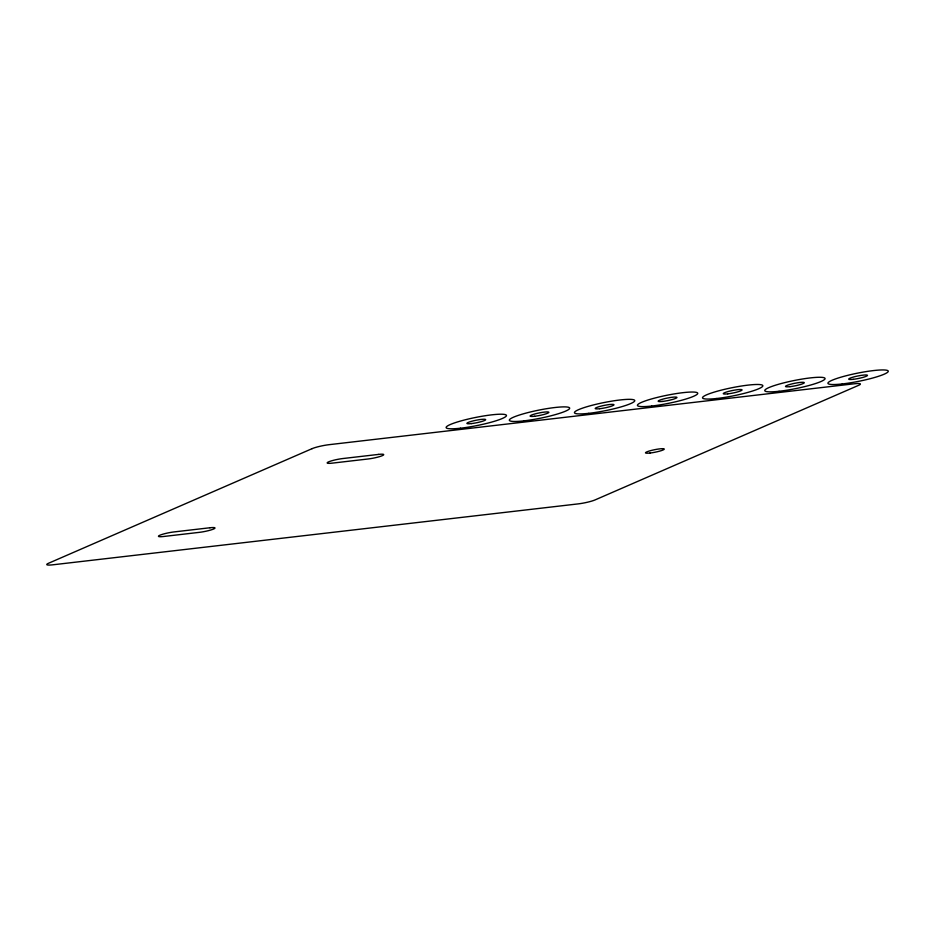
<?xml version="1.0" encoding="UTF-8"?>
<svg xmlns="http://www.w3.org/2000/svg" width="935" height="935" viewBox="0 0 935 935"><rect width="100%" height="100%" fill="white"/><g stroke="black" fill="none" stroke-linecap="round" stroke-linejoin="round"><path stroke-width="1.4" d="M312.056 448.671L48.468 563.291A12.728 1.706 -11.4 0 0 52.909 564.798L578.017 503.907A12.728 1.706 -11.4 0 0 595.104 499.909L858.692 385.29A12.728 1.706 -11.4 0 0 854.251 383.782L329.143 444.674A12.728 1.706 -11.4 0 0 312.056 448.671M378.652 454.398L342.783 458.547A10.612 1.426 -11.4 0 0 328.536 461.89A10.612 1.426 -11.4 0 0 332.241 463.141L368.109 458.98A10.612 1.426 -11.4 0 0 382.345 455.649A10.612 1.426 -11.4 0 0 378.652 454.398M209.931 527.761L174.062 531.922A10.612 1.426 -11.4 0 0 159.827 535.252A10.612 1.426 -11.4 0 0 163.52 536.503L199.389 532.342A10.612 1.426 -11.4 0 0 213.624 529.011A10.612 1.426 -11.4 0 0 209.931 527.761M460.429 428.218A30.738 4.114 -11.4 0 0 506.443 415.678A30.738 4.114 -11.4 0 0 462.077 420.621A30.738 4.114 -11.4 0 0 460.429 428.218M471.38 423.59A9.549 1.274 -11.4 0 0 485.674 419.686A9.549 1.274 -11.4 0 0 471.894 421.229A9.549 1.274 -11.4 0 0 471.38 423.59M588.734 413.34A30.738 4.114 -11.4 0 0 634.748 400.799A30.738 4.114 -11.4 0 0 590.394 405.743A30.738 4.114 -11.4 0 0 588.734 413.34M599.686 408.712A9.549 1.274 -11.4 0 0 613.979 404.808A9.549 1.274 -11.4 0 0 600.2 406.351A9.549 1.274 -11.4 0 0 599.686 408.712M534.586 416.262A9.549 1.274 -11.4 0 0 548.88 412.358A9.549 1.274 -11.4 0 0 535.1 413.901A9.549 1.274 -11.4 0 0 534.586 416.262M523.635 420.89A30.738 4.114 -11.4 0 0 569.649 408.35A30.738 4.114 -11.4 0 0 525.283 413.293A30.738 4.114 -11.4 0 0 523.635 420.89M651.707 406.035A30.738 4.114 -11.4 0 0 697.72 393.495A30.738 4.114 -11.4 0 0 653.366 398.439A30.738 4.114 -11.4 0 0 651.707 406.035M662.658 401.407A9.549 1.274 -11.4 0 0 676.952 397.515A9.549 1.274 -11.4 0 0 663.172 399.046A9.549 1.274 -11.4 0 0 662.658 401.407M727.769 393.857A9.549 1.274 -11.4 0 0 742.063 389.965A9.549 1.274 -11.4 0 0 728.283 391.496A9.549 1.274 -11.4 0 0 727.769 393.857M716.806 398.485A30.738 4.114 -11.4 0 0 762.831 385.945A30.738 4.114 -11.4 0 0 718.466 390.888A30.738 4.114 -11.4 0 0 716.806 398.485M779.042 391.274A30.738 4.114 -11.4 0 0 825.056 378.733A30.738 4.114 -11.4 0 0 780.702 383.677A30.738 4.114 -11.4 0 0 779.042 391.274M789.993 386.646A9.549 1.274 -11.4 0 0 804.287 382.742A9.549 1.274 -11.4 0 0 790.507 384.285A9.549 1.274 -11.4 0 0 789.993 386.646M853.188 379.318A9.549 1.274 -11.4 0 0 867.481 375.426A9.549 1.274 -11.4 0 0 853.702 376.957A9.549 1.274 -11.4 0 0 853.188 379.318M842.236 383.946A30.738 4.114 -11.4 0 0 888.25 371.405A30.738 4.114 -11.4 0 0 843.884 376.349A30.738 4.114 -11.4 0 0 842.236 383.946M649.977 453.031A9.549 1.274 -11.4 0 0 664.271 449.139A9.549 1.274 -11.4 0 0 650.491 450.67A9.549 1.274 -11.4 0 0 649.977 453.031"/></g></svg>
